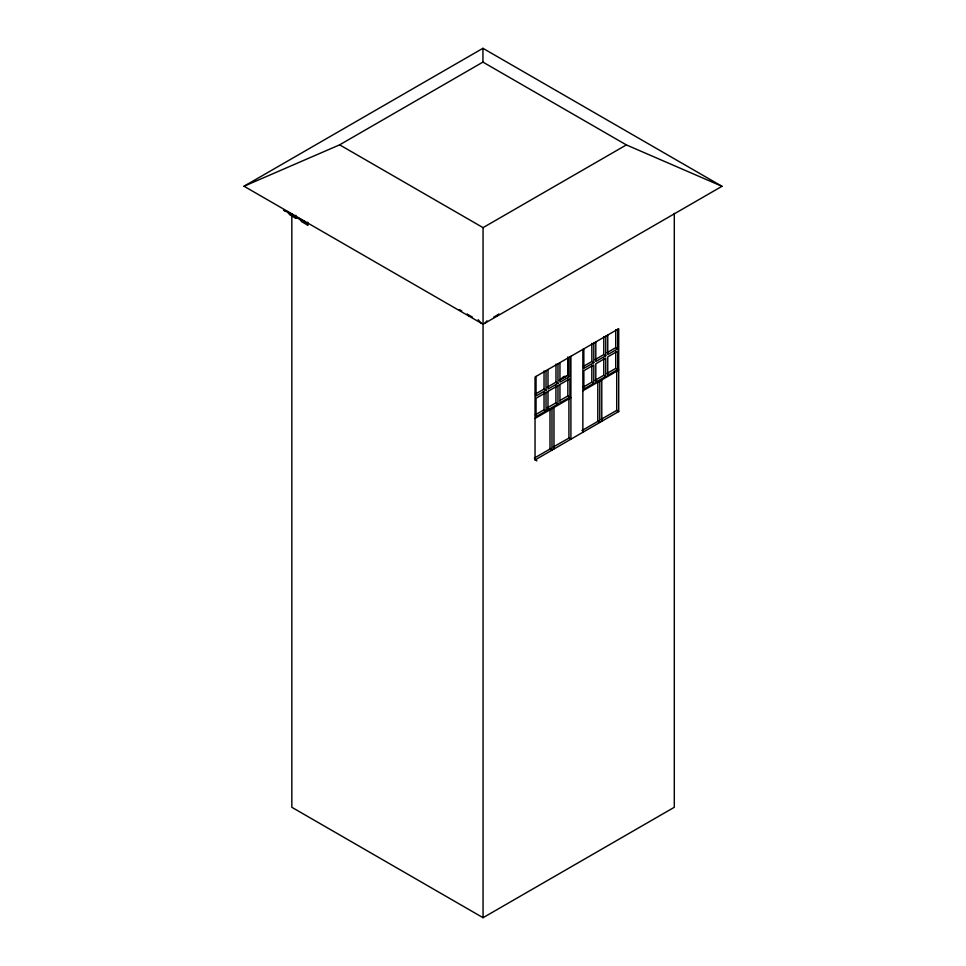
<?xml version="1.0" encoding="UTF-8"?>
<svg xmlns="http://www.w3.org/2000/svg" width="966" height="966" viewBox="0 0 966 966"><rect width="100%" height="100%" fill="white"/><g stroke="black" fill="none" stroke-linecap="round" stroke-linejoin="round"><path stroke-width="1.45" d="M485.053 323.103L486.997 320.809M496.959 316.232L498.891 313.926M244.024 186.233L482.94 48.3L721.976 186.305L483.06 324.25L244.024 186.233L339.634 144.84L482.94 62.102L626.366 144.912L721.976 186.305M339.634 144.84L483.06 227.638L626.366 144.912M493.674 317.15L497.261 315.085M562.127 377.694L564.615 376.257M560.389 379.553L567.851 375.255L569.904 376.438L569.904 356.889M535.297 394.116L544.027 389.081L546.019 390.228L546.019 370.678M547.263 387.209L555.969 382.186L557.962 383.333L557.962 363.784M559.205 380.314L567.911 375.291L567.911 357.239M583.102 366.512L591.88 361.525L593.812 362.636L593.812 343.087M595.056 359.618L603.774 354.582L605.767 355.73L605.767 336.18M607.01 352.711L615.728 347.688L617.721 348.835L617.721 329.285M546.019 390.228L536.045 395.988L536.045 376.438M557.962 383.333L548 389.081L548 369.531M569.904 376.438L559.954 382.186L559.954 362.624M593.812 362.636L583.85 368.384L583.85 348.835M605.767 355.73L595.805 361.489L595.805 341.928M617.721 348.835L607.759 354.582L607.759 335.033M547.191 407.881L555.909 402.846L557.962 404.03L557.962 385.627M560.389 400.262L567.851 395.951L569.904 397.135L569.904 378.732L536.045 398.282L536.045 416.684L557.962 404.03M535.297 414.825L544.027 409.789L546.019 410.936L546.019 392.534M583.102 387.221L591.82 382.186L593.812 383.333L593.812 364.931L583.85 370.69L583.85 389.093L593.812 383.333M595.056 380.314L603.774 375.291L605.767 376.438L605.767 358.036L595.805 363.784L595.805 382.186L605.767 376.438M607.01 373.419L615.728 368.384L617.721 369.531L617.721 351.129L607.759 356.889L607.759 375.291L617.721 369.531M569.904 397.135L559.954 402.882L559.954 384.48M535.043 418.411L570.906 397.714M582.86 390.807L618.711 370.111M534.343 458.065L551.079 448.405M553.289 446.98L569.095 438.009M581.967 430.57L598.703 420.91M601.094 419.389L616.719 410.369L618.711 411.516L535.043 459.961L535.043 377.006L618.711 328.706L618.711 411.661L616.719 410.514L616.719 369.785M291.829 214.875L291.829 807.286L483.06 917.7L674.292 807.286L674.292 213.377M286.926 211.373L283.606 210.25L292.903 214.826L295.813 218.268L295.813 215.309M307.768 225.175L304.858 221.721L295.56 217.157L298.88 218.28L301.79 221.721L307.768 225.175L307.768 222.204M459.309 309.567L461.7 310.943M468.872 315.085L472.459 317.15M288.122 212.061L292.903 214.826M300.076 218.968L304.858 221.721M295.813 218.268L289.836 214.814L287.892 212.52M535.043 459.816L536.903 460.891M478.158 319.661L481.068 323.103M467.182 313.902L469.114 316.196M615.728 329.635L615.728 347.688M615.728 351.395L615.728 368.384M603.774 336.542L603.774 354.582M603.774 358.301L603.774 375.291M601.782 379.892L601.782 421.285M599.789 381.039L599.789 422.444L597.797 421.285L597.797 381.365M591.82 343.437L591.88 361.525M591.82 365.196L591.82 382.186M582.86 349.414L582.86 432.213M570.906 356.309L570.906 439.119L568.914 437.972L568.914 398.04M567.851 357.203L567.851 375.255M567.851 378.962L567.851 395.951M555.969 364.134L555.969 382.186M555.909 385.857L555.909 402.846M553.977 407.483L553.977 448.888M551.984 408.63L551.984 450.035L549.992 448.888L549.992 408.956M548 391.387L548 409.789M544.027 371.029L544.027 389.081M544.027 392.8L544.027 409.789M482.94 48.3L482.94 62.102M483.06 227.638L483.06 917.7"/></g></svg>
